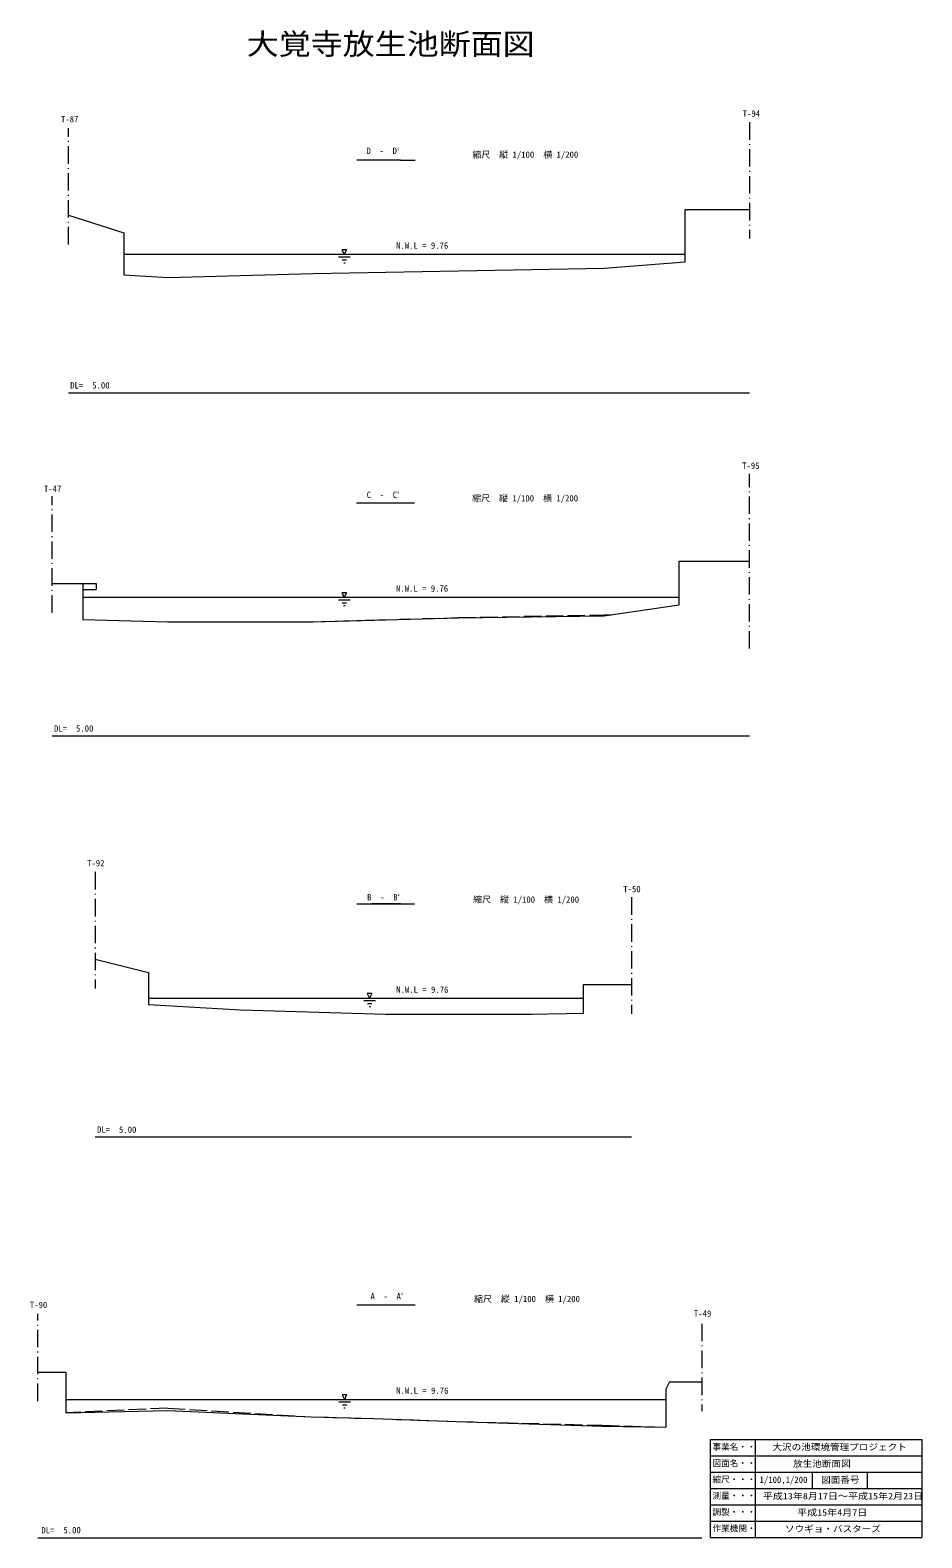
# Model space of a CAD drawing. Units: millimetres, scale not verified. Extents: x 3106 to 80324, y 3338 to 55162.
# Drawn here: x 49664 to 80324, y 3338 to 55162 of the extents above; entities that cross this region are included whole.
import ezdxf
from ezdxf.enums import TextEntityAlignment as Align

# ---------------------------------------------------------------- set-up
doc = ezdxf.new("R2010")
doc.units = ezdxf.units.MM
doc.header["$LTSCALE"] = 100
doc.linetypes.add('DASHED', pattern=[7.5, 6, -1.5])
doc.linetypes.add('DASHED_DOTTED', pattern=[9.25, 6, -1.5, 0.25, -1.5])
doc.layers.add('0-0通り芯', color=3, linetype='Continuous', lineweight=13)
doc.styles.add('ＭＳ ゴシック', font='')
doc.styles.get('ＭＳ ゴシック').set_extended_font_data('MS Gothic')

msp = doc.modelspace()

# ---------------------------------------------------------------- linework, layer by layer
at = {"layer": '0-0通り芯', "color": 6, "linetype": 'DASHED_DOTTED'}
for p, q in [((74397.8, 51998.1), (74397.8, 47998.1)), ((50979.3, 47798.1), (50979.3, 51798.1)), ((74396.9, 33909.1), (74396.9, 39909.1)), ((50426.4, 35139.1), (50426.4, 39139.1)), ((51900.3, 26225.5), (51900.3, 22225.5)), ((70341.3, 25355.5), (70341.3, 21355.5)), ((49923.3, 8037.9), (49923.3, 11037.9)), ((72755.8, 10697.9), (72755.8, 7697.9))]:
    msp.add_line(p, q, dxfattribs=at)
at = {"layer": '0-0通り芯', "color": 6}
for p, q in [((61396.3, 50698.1), (60900.5, 50698.1)), ((62396.3, 50698.1), (61396.3, 50698.1)), ((62396.3, 50698.1), (62904.2, 50698.1)), ((50979.3, 42698.1), (74397.8, 42698.1)), ((62875.7, 38909.1), (60885.3, 38909.1)), ((50426.4, 30909.1), (74396.9, 30909.1)), ((60897.3, 25125.5), (62881.6, 25125.5)), ((62396.3, 25125.5), (61396.3, 25125.5)), ((51900.3, 17125.5), (70341.3, 17125.5)), ((62901.8, 11337.9), (60895.4, 11337.9)), ((49923.3, 3337.9), (72755.8, 3337.9))]:
    msp.add_line(p, q, dxfattribs=at)
at = {"layer": '0-0通り芯', "color": 4}
for p, q in [((50979.3, 48798.1), (52882.8, 48198.1)), ((72188.3, 48998.1), (74397.8, 48998.1)), ((72188.3, 47198.1), (72188.3, 48998.1)), ((52882.8, 48198.1), (52882.8, 46748.1)), ((60671.5, 47358.7), (60271.5, 47358.7)), ((60546.5, 47258.7), (60396.5, 47258.7)), ((69396.3, 46978.1), (72188.3, 47198.1)), ((52882.8, 46748.1), (54396.3, 46658.1)), ((54396.3, 46658.1), (59396.3, 46798.1)), ((59396.3, 46798.1), (64396.3, 46888.1)), ((60496.5, 47158.7), (60446.5, 47158.7)), ((64396.3, 46888.1), (69396.3, 46978.1)), ((71984.4, 35409.1), (71984.4, 36909.1)), ((71984.4, 36909.1), (74396.9, 36909.1)), ((50426.4, 36139.1), (51477.4, 36139.1)), ((51477.4, 36139.1), (51477.4, 34909.1)), ((60667.1, 35569.7), (60267.1, 35569.7)), ((60542.1, 35469.7), (60392.1, 35469.7)), ((60492.1, 35369.7), (60442.1, 35369.7)), ((69391.9, 35029.1), (71984.4, 35409.1)), ((51477.4, 34909.1), (54391.9, 34819.1)), ((54391.9, 34819.1), (59391.9, 34829.1)), ((59391.9, 34829.1), (64391.9, 34959.1)), ((64391.9, 34959.1), (69391.9, 35029.1)), ((51900.3, 23225.5), (53736.8, 22775.5)), ((53736.8, 22775.5), (53736.8, 21675.5)), ((68691.3, 21375.5), (68691.3, 22355.5)), ((68691.3, 22355.5), (70341.3, 22355.5)), ((61541.6, 21791.6), (61141.6, 21791.6)), ((53736.8, 21675.5), (56896.3, 21485.5)), ((56896.3, 21485.5), (61896.3, 21335.5)), ((61416.6, 21691.6), (61266.6, 21691.6)), ((61366.6, 21591.6), (61316.6, 21591.6)), ((61896.3, 21335.5), (66896.3, 21335.5)), ((66896.3, 21335.5), (68691.3, 21375.5)), ((49923.3, 9037.9), (50888.8, 9037.9)), ((50888.8, 9037.9), (50888.8, 7637.9)), ((71522.3, 8447.9), (71522.3, 7137.9)), ((71647.3, 8697.9), (72755.8, 8697.9)), ((60675, 7998.5), (60275, 7998.5)), ((60550, 7898.5), (60400, 7898.5)), ((60500, 7798.5), (60450, 7798.5)), ((50888.8, 7637.9), (54399.8, 7717.9)), ((54399.8, 7717.9), (59327.8, 7497.9)), ((59327.8, 7497.9), (61494.8, 7437.9)), ((61494.8, 7437.9), (64313.3, 7337.9)), ((64313.3, 7337.9), (69326.8, 7177.9)), ((69326.8, 7177.9), (71522.3, 7137.9)), ((73042.5, 6715.3), (73042.5, 3350.7)), ((73042.5, 6715.3), (80323.7, 6715.3)), ((74594.5, 6715.3), (74594.5, 3350.7)), ((80323.7, 6715.3), (80323.7, 3350.7)), ((73042.5, 6152.8), (80323.7, 6152.8)), ((73042.5, 5590.3), (80323.7, 5590.3)), ((76552.9, 5590.3), (76552.9, 5038.2)), ((78438.3, 5590.3), (78438.3, 5038.2)), ((73042.5, 5038.2), (80323.7, 5038.2)), ((73042.5, 4475.7), (80323.7, 4475.7)), ((73042.5, 3913.2), (80323.7, 3913.2)), ((73042.5, 3350.7), (80323.7, 3350.7))]:
    msp.add_line(p, q, dxfattribs=at)
at = {"layer": '0-0通り芯', "color": 2}
for p, q in [((52874.8, 47458.1), (72181.5, 47458.1)), ((51478.8, 35669.1), (71983.9, 35669.1)), ((53737.6, 21885.5), (68681.8, 21885.5)), ((50889, 8097.9), (71521.7, 8097.9))]:
    msp.add_line(p, q, dxfattribs=at)
at = {"layer": '0-0通り芯'}
for p, q in [((60540.6, 47615), (60383.5, 47615)), ((60383.5, 47615), (60465, 47458.7)), ((60540.6, 47615), (60465, 47458.7)), ((60379.1, 35825.9), (60460.6, 35669.7)), ((60536.2, 35825.9), (60379.1, 35825.9)), ((60536.2, 35825.9), (60460.6, 35669.7)), ((61253.6, 22047.9), (61335.1, 21891.6)), ((61410.7, 22047.9), (61253.6, 22047.9)), ((61410.7, 22047.9), (61335.1, 21891.6)), ((71647.3, 8697.9), (71522.3, 8447.9)), ((60544.1, 8254.8), (60387, 8254.8)), ((60387, 8254.8), (60468.5, 8098.5)), ((60544.1, 8254.8), (60468.5, 8098.5))]:
    msp.add_line(p, q, dxfattribs=at)
at = {"layer": '0-0通り芯', "color": 2, "linetype": 'DASHED'}
for p, q in [((51477.4, 36139.1), (51936.4, 36139.1)), ((51477.4, 35939.1), (51936.4, 35939.1)), ((51936.4, 36139.1), (51936.4, 35939.1)), ((69391.9, 35069.1), (69655.9, 35069.1)), ((54399.8, 7797.9), (50888.8, 7637.9)), ((69328.8, 7207.9), (71522.3, 7137.9))]:
    msp.add_line(p, q, dxfattribs=at)
at = {"layer": '0-0通り芯', "linetype": 'DASHED'}
for p, q in [((54391.9, 34819.1), (59391.9, 34829.1)), ((59391.9, 34829.1), (64391.9, 34969.1)), ((64391.9, 34969.1), (69391.9, 35069.1)), ((54399.8, 7797.9), (59322.3, 7497.9)), ((59322.3, 7497.9), (61494.8, 7437.9)), ((61494.8, 7437.9), (64312.8, 7337.9)), ((64312.8, 7337.9), (69328.8, 7207.9))]:
    msp.add_line(p, q, dxfattribs=at)

# ---------------------------------------------------------------- texts
at = {"layer": '0-0通り芯', "color": 4, "style": 'ＭＳ ゴシック', "width": 1.1}
msp.add_text('大覚寺放生池断面図', height=733.1, dxfattribs=at).set_placement((57111, 54101.6), align=Align.BOTTOM_LEFT)
at = {"layer": '0-0通り芯', "style": 'ＭＳ ゴシック'}
for s, p in [('T-94', (74164.5, 52122.1)), ('T-87', (50723.4, 51926.8)), ('D  -  D‘', (61227.9, 50839)), ('DL=\u30005.00', (51041.6, 42778.8)), ('T-95', (74144.5, 40015.7)), ('T-47', (50139, 39221)), ('C  -  C‘', (61235.5, 39015.4)), ('DL=\u30005.00', (50483.4, 30983.7)), ('T-92', (51621.1, 26353.6)), ('B  -  B‘', (61249.7, 25183.5)), ('T-50', (70056.9, 25463.7)), ('DL=\u30005.00', (51962.6, 17194.2)), ('T-90', (49655.7, 11168.5)), ('A  -  A‘', (61364.7, 11466.5)), ('T-49', (72485.1, 10874.2)), ('1/100,1/200', (74743.8, 5158.7)), ('DL=\u30005.00', (50049.3, 3427.6))]:
    msp.add_text(s, height=219.9, dxfattribs=at).set_placement(p, align=Align.BOTTOM_LEFT)
at = {"layer": '0-0通り芯', "color": 7, "style": 'ＭＳ ゴシック'}
for p in [(64868.9, 50708.8), (64862.2, 38895.3), (64895.7, 25103.3), (64926.4, 11373.6)]:
    msp.add_text('縮尺\u3000縦 1/100\u3000横 1/200', height=219.9, dxfattribs=at).set_placement(p, align=Align.BOTTOM_LEFT)
at = {"layer": '0-0通り芯', "color": 2, "style": 'ＭＳ ゴシック'}
for s, height, p in [('N.W.L = 9.76', 219.9, (62246.5, 47583.4)), ('N.W.L = 9.76', 219.9, (62242.1, 35794.4)), ('N.W.L = 9.76', 219.9, (62250.2, 22006.9)), ('N.W.L = 9.76', 219.9, (62250, 8223.2)), ('事業名・・', 212.6, (73124.1, 6295.1)), ('図面名・・', 212.6, (73124.1, 5732.6)), ('縮尺・・・', 212.6, (73124.1, 5175.3)), ('測量・・・', 212.6, (73124.1, 4618)), ('調製・・・', 212.6, (73124.1, 4055.5)), ('作業機関・', 212.6, (73124.1, 3493))]:
    msp.add_text(s, height=height, dxfattribs=at).set_placement(p, align=Align.BOTTOM_LEFT)
for s, width, p in [('大沢の池環境管理プロジェクト', 1.1, (75186.6, 6280.1)), ('放生池断面図', 1.1, (75896, 5710.7)), ('図面番号', 1.1, (76858, 5158.9)), ('平成13年8月17日～平成15年2月23日', 1.15, (74854.3, 4596.1)), ('平成15年4月7日', 1.15, (76034.9, 4033.6)), ('ソウギョ・バスターズ', 1.1, (75618.2, 3471.1))]:
    msp.add_text(s, height=219.9, dxfattribs=dict(at, width=width)).set_placement(p, align=Align.BOTTOM_LEFT)

doc.saveas('drawing.dxf')
